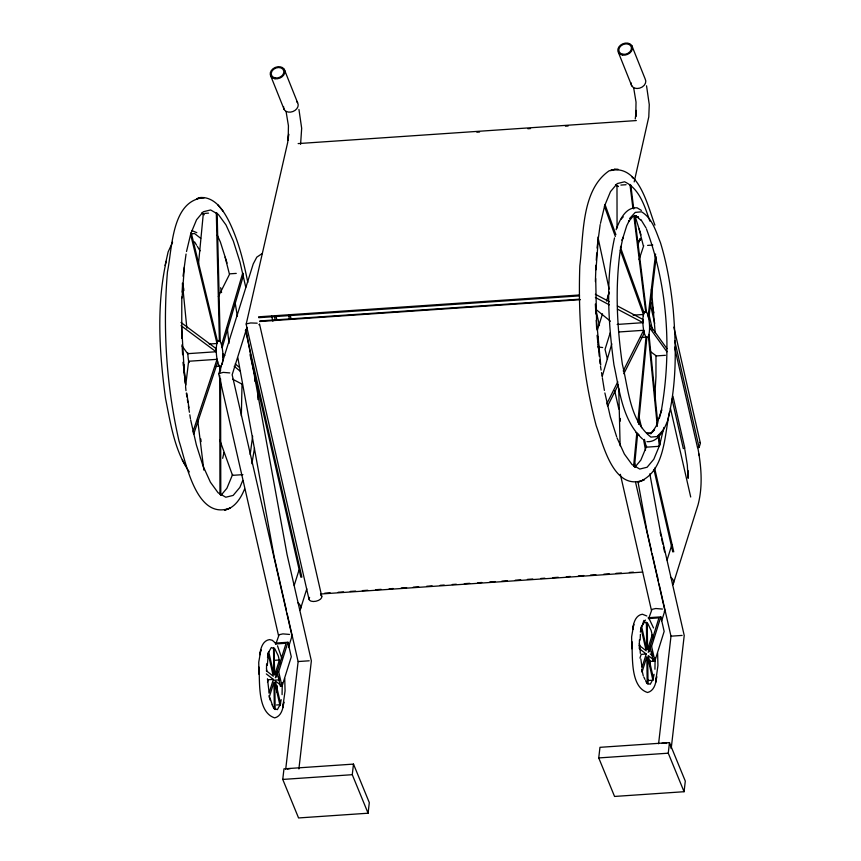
<?xml version="1.0" encoding="UTF-8"?>
<svg xmlns="http://www.w3.org/2000/svg" width="861" height="861" viewBox="0 0 861 861"><rect width="100%" height="100%" fill="white"/><g stroke="black" fill="none" stroke-linecap="round" stroke-linejoin="round"><path stroke-width="1.29" d="M242.027 383.78L241.338 415.938M255.007 381.574L255.007 374.955M595.381 281.558L595.984 265.177M655.985 355.604L655.964 376.763L654.78 396.318M595.704 278.577L596.587 321.175L600.741 365.01M257.923 399.59L258.085 389.269M266.501 669.158L266.587 663.863M277.038 692.341L277.145 685.711M282.074 694.644L282.268 682.708M639.303 647.763L639.443 639.809M649.926 665.639L650.023 660.333M654.941 669.266L655.124 658.654M651.573 651.766L651.755 654.069M267.297 665.424L268.288 654.349M640.164 640.046L640.401 634.331M181.8 297.013L181.736 338.481M182.101 292.127L182.618 283.57M596.275 260.28L596.716 252.951M182.048 297.938L184.372 267.082M595.995 269.762L598.33 238.906M198.471 264.047L203.325 213.485M633.61 466.231L636.806 432.965M637.829 422.32L646.008 337.168L640.832 337.523M634.449 466.888L637.646 433.621M638.539 424.312L646.837 337.824L646.008 337.168M282.752 779.431L283.969 768.841L353.494 764.105L369.304 802.624L368.088 813.214L298.563 817.95L282.752 779.431L352.267 774.696L368.088 813.214M285.723 769.153L298.121 661.625L287.057 613.226M298.896 768.948L311.359 660.871L287.047 554.495L245.955 329.365A6.544 2.626 -10.3 0 1 245.288 330.807M352.267 774.696L353.494 764.105M598.739 757.928L599.966 747.326L669.481 742.602L685.302 781.11L684.075 791.711L614.56 796.447L598.739 757.928L668.265 753.192L684.075 791.711M658.59 743.775L670.988 636.247L659.042 583.93M668.265 753.192L669.481 742.602M671.311 747.574L684.226 635.493L659.913 529.117L649.829 473.819M185.61 386.288L188.613 361.265L217.058 359.328L217.672 362.05L193.682 434.224L193.262 432.405M655.587 254.006L648.161 315.901L648.774 318.624L656.211 256.718M620.846 246.332C614.894 285.4 616.756 325.254 622.363 364.246C628.39 388.698 629.671 420.319 650.894 437.108L657.169 436.527L662.895 430.328M183.059 276.241L186.051 254.038M250.185 454.447L252.65 436.161M597.017 248.065L600.182 224.549M254.49 448.215L251.875 463.735M669.524 412.085C664.391 434.773 665.155 472.474 638.41 482.009L644.211 479.825C613.785 492.126 603.281 444.782 596.221 425.786C582.348 373.76 577.968 319.485 579.819 265.78C583.736 235.44 581.057 190.152 609.147 170.801C638.496 162.632 647.58 205.919 654.93 225.13M635.257 118.936L636.247 110.412L635.762 116.655L636.031 102.125L633.685 87.93M300.586 144.336L301.673 128.278L298.939 109.455M267.491 657.492L268.654 651.583L273.873 674.4L273.518 647.612M275.154 709.572L274.81 682.773L280.019 705.589L281.192 699.692M640.358 632.114L641.531 626.205L646.74 649.022L646.396 622.234M654.069 674.303L652.896 680.212L647.816 680.556L648.107 679.695M620.824 247.774L622.955 237.335L622.126 240.402L626.743 225.679L629.413 220.384L628.487 221.783L633.201 216.1M223.978 452.509L222.676 458.332M165.075 265.543L168.11 251.95L172.577 242.242M607.715 297.798L608.899 292.589M634.191 181.886L648.785 116.902L649.269 104.622L646.536 85.788M166.195 261.303C156.271 306.225 159.425 353.021 165.495 398.277C170.575 423.332 174.417 450.54 189.302 471.925M614.528 237.905C605.401 279.534 608.307 322.886 613.936 364.816C619.565 390.356 622.169 420.416 642.607 439.078M661.044 412.161C672.043 351.611 667.899 286.864 646.46 229.015M186.514 251.53L190.798 233.632L196.556 219.77L203.271 211.763L210.633 209.955L218.328 214.421L226.012 224.969L233.363 241.145L240.047 262.228L245.772 287.305M600.472 223.365L604.756 205.456L610.514 191.594L617.219 183.587L624.58 181.779C639.691 188.763 644.749 206.608 649.915 221.169M663.863 427.465L659.58 445.374L653.811 459.236L647.106 467.243L639.745 469.051L632.049 464.585L624.365 454.038L617.014 437.862M616.153 229.715L616.368 228.811C619.963 219.867 625.452 207.027 637.075 207.813L641.391 210.407M659.278 418.446L661.711 409.793L656.179 426.109L651.96 432.599L654.554 429.736L650.141 433.632L651.067 432.932L647.106 433.567M243.362 275.681L222.181 347.661L221.568 344.938L242.737 272.959L243.157 274.767M272.108 704.815L273.83 708.388L277.371 709.636L280.589 703.792L275.369 680.976L282.397 686.454M602.356 375.934L611.805 343.797M268.223 652.907L271.301 647.547L274.842 648.785L278.286 655.931L280.148 664.079M216.994 343.496L217.564 341.699L191.217 232.696L190.658 234.493L216.994 343.496L209.245 344.023M246.978 327.46L232.158 374.761L291.976 635.805M275.843 643.996L279.115 634.74L282.892 633.89L289.554 634.439M294.204 585.405L298.993 570.111M267.48 682.256L268.266 679.749L273.346 679.404L269.019 693.223M274.347 660.322L279.438 659.978L274.713 675.056L273.938 647.892M269.245 697.195L273.97 682.116L274.315 708.915M275.326 677.779L286.089 643.253L275.498 643.974M278.706 671.752L277.124 671.86L280.449 686.4L282.031 686.292L278.706 671.752L287.951 642.252L275.294 643.113M288.413 647.494L291.922 636.29L291.405 636.742M300.403 609.233L306.796 588.827M282.031 686.292L291.276 656.792L287.951 642.252M597.308 330.42L602.506 313.845M606.499 301.081L609.297 292.159M610.234 332.766L605.035 349.383L607.479 359.36M637.484 245.837L640.423 238.357L639.249 240.736L641.047 238.529L638.55 241.424L640.466 239.67L639.389 240.37M633.104 315.169L643.447 314.469L644.006 312.672L620.437 247.29M644.437 439.39L646.32 447.182L659.3 446.289L659.86 444.491L658.945 435.214M674.583 347.198L697.518 447.569L699.1 447.462L700.316 443.587A3.272 1.7 -12.9 0 0 699.789 442.382M649.108 617.359L651.992 609.362L655.77 608.512L662.421 609.061M667.081 560.027L671.871 544.733M639.96 658.138L641.144 654.371L646.224 654.016L641.886 667.835M648.204 652.401L658.966 617.875L648.376 618.596M651.583 646.374L650.001 646.482L653.327 661.022L654.909 660.914L651.583 646.374L660.828 616.874L648.172 617.735M661.678 620.867L664.8 610.912L664.283 611.364M673.28 583.855L698.045 504.804C703.039 485.905 701.263 465.844 697.647 446.859M653.327 661.022L654.102 658.536M654.909 660.914L664.154 631.414L660.828 616.874M642.22 625.581L643.877 620.404M193.058 431.501L217.058 359.328M639.088 259.591L643.716 245.665M232.642 474.433L226.884 488.295L221.008 495.301M242.737 480.481L239.864 487.401L233.148 495.419L225.786 497.227L218.091 492.761L210.407 482.203L203.056 466.038L196.373 444.954L190.647 419.877M646.6 446.256L640.832 460.118L634.966 467.125M244.556 489.102C240.865 498.185 234.773 507.99 224.463 510.186L230.264 508.001C196.028 521.271 185.739 460.958 179.056 441.176C166.313 385.836 162.675 328.353 167.454 271.785C172.469 247.57 171.479 200.215 204.251 197.632C216.746 199.461 224.108 211.645 229.317 221.998C238.583 241.015 243.62 261.755 247.807 282.386M218.35 296.593L229.758 273.841L236.248 273.4M617.821 381.778L607.016 403.325L607.629 406.048L618.446 384.49M623.224 370.994L643.651 330.29L619.091 331.959M623.848 373.717L644.276 333.013L643.651 330.29M642.715 624.623L645.438 620.06M621.115 219.157L623.256 216.832M629.542 218.586L635.267 212.387L641.531 211.806C652.509 218.36 655.974 231.566 660.462 242.673C667.114 264.338 670.751 286.745 673.173 309.228C676.24 346.036 676.918 383.694 667.845 419.77L667.63 420.674C664.035 429.617 658.557 442.457 646.934 441.671M273.906 680.222L279.201 679.856L278.695 677.144L278.792 679.135M246.257 323.93L250.616 322.95L257.202 323.187M258.881 324.726L259.43 324.403M262.271 253.511L256.793 257.159L253.22 263.961L218.834 373.663L223.128 372.372L229.779 372.921M298.272 661.539L309.217 660.796M671.149 636.161L682.095 635.418M191.196 233.858L194.564 233.546L200.699 238.314M298.143 143.583L636.344 120.562M476.854 132.207L479.545 132.024M527.858 128.741L530.537 128.558M565.429 126.18L568.12 125.997M204.627 213.399L208.523 213.13M620.878 185.072L626.076 184.717M647.612 245.396L652.799 245.051M258.569 316.826L579.324 295M258.763 317.687L579.518 295.861M259.807 320.949L579.227 299.208M259.635 321.519L580.389 299.682M216.789 340.795L220.212 341.268L217.144 213.259L216.305 212.602L219.372 340.612M643.092 311.779L646.514 312.252L634.568 215.562M181.025 322.477L216.036 348.554L216.079 351.751L187.633 353.677L182.155 346.09M617.176 324.446L643.027 322.681L642.984 319.485L617.412 305.956M215.831 366.452L219.706 366.183L220.545 366.84L220.556 370.843M665.392 355.302L656.308 355.927L651.002 351.977M242.899 474.637L232.513 475.347L219.824 440.132M324.748 593.186L330.118 592.82M338.169 592.271L343.539 591.905M350.244 591.442L355.615 591.077M362.33 590.624L367.701 590.259M375.751 589.71L381.122 589.344M389.172 588.795L393.197 588.526M401.248 587.977L406.618 587.611M413.323 587.148L418.694 586.793M426.744 586.244L432.114 585.878M440.165 585.329L444.19 585.049M452.251 584.501L456.276 584.232M464.327 583.683L469.697 583.317M477.747 582.768L481.773 582.499M489.823 581.95L495.193 581.584M501.898 581.121L507.269 580.755M515.319 580.206L520.69 579.84M527.406 579.388L532.765 579.022M540.826 578.474L544.852 578.205M552.902 577.656L558.272 577.29M566.323 576.741L570.348 576.461M578.398 575.923L583.769 575.557M590.474 575.094L595.844 574.728M603.895 574.179L609.265 573.813M615.981 573.361L621.351 572.995M629.402 572.447L633.427 572.178M320.55 594.015L642.64 572.091M650.195 661.42L654.005 661.162M276.499 704.987L280.309 704.728M597.717 346.94L602.657 347.543M646.859 432.825L651.131 433.664M635.224 216.036L638.561 217.263L634.794 215.627L638.249 217.629M191.938 230.608L196.814 232.674M595.338 294.268L609.276 301.651M595.371 297.465L609.319 304.848M617.455 309.153L643.027 322.681M232.696 379.206L241.995 384.124M615.454 184.889L618.338 186.568M201.496 213.065L204.38 214.744M646.805 615.981L642.371 614.227C635.396 615.271 633.362 623.375 632.738 629.348L633.771 624.365L631.619 636.871L631.845 648.763L631.877 641.736C632.846 656.577 630.026 686.927 647.558 692.502C654.478 690.823 656.082 682.633 656.674 676.574L655.576 682.396L657.933 665.51L657.621 653.112M181.068 325.673L216.079 351.751M617.821 185.987L616.982 185.33L617.068 228.068M635.956 432.609L639.206 435.139M639.153 645.352L646.18 650.819L640.971 628.003L644.179 622.169L647.72 623.407L651.164 630.553L653.025 638.701M650.216 653.962L653.23 656.308M639.196 648.548L646.224 654.016M654.274 660.29L648.247 655.598L653.456 678.414L650.249 684.258L646.708 683.01L645.556 680.631M266.275 670.73L273.303 676.208L268.094 653.381M266.318 673.926L273.346 679.404M595.898 309.368L610.427 321.228M224.818 355.475L222.741 353.774L222.784 356.971M235.204 363.945L239.358 367.335M234.203 366.291L240.434 371.382M636.15 215.928L640.552 220.007M275.994 643.533L272.248 640.261L269.493 639.605C262.519 640.649 260.485 648.753 259.871 654.726L260.905 649.743L258.741 662.249L258.967 674.141L259 667.114C259.968 681.955 257.148 712.305 274.691 717.88C281.612 716.201 283.204 708.011 283.796 701.952L282.699 707.774L285.066 690.888L284.743 678.49M223.333 211.494L217.725 204.692M631.683 176.516L632.975 178.098M666.898 348.587L649.689 324.715L649.732 327.912L666.941 351.783M648.86 618.155L653.531 627.97M640.896 219.544L646.03 227.917M194.532 241.833L196.609 245.213M197.298 246.332L200.064 250.842M182.295 460.011L185.75 465.65M277.522 645.825L282.064 659.117M643.845 677.058L644.986 679.437M217.23 235.096L220.384 242.027L227.067 263.111M631.834 45.655L645.169 78.975A7.566 5.812 -21.8 0 1 639.658 88.156A7.566 5.812 -21.8 0 1 631.167 82.925M618.446 52.575L631.78 85.896M284.238 69.311L297.572 102.631M270.849 76.231L284.184 109.551M615.906 234.709L605.025 204.531L604.465 206.328L615.346 236.506M620.329 250.336L643.447 314.469M269.934 697.84L272.227 704.621M635.074 216.186L641.025 234.935M616.637 436.688L610.331 416.778L604.885 392.95M639.066 228.994L643.318 245.708M225.108 257.17L229.36 273.884M286.089 111.586L288.435 125.781L288.166 140.321L288.65 134.068L287.66 142.592L246.16 324.263L309.002 599.234M638.797 416.035L641.617 427.713M641.8 670.482L642.123 671.817L646.848 656.739L647.192 683.537L648.032 684.194L647.687 657.395L652.896 680.212M279.438 659.978L280.051 662.701M673.84 327.115L700.359 443.124M674.68 340.569L699.1 447.462M651.519 302.437L653.908 312.866M672.968 396.286L684.882 448.43L683.3 448.538L671.978 398.998M650.238 303.847L654.704 323.402M648.645 312.952L652.52 329.914M670.418 408.243L690.705 497.012M654.618 468.072L673.754 551.826M653.929 469.449L672.764 551.901M660.107 532.27L661 536.209M661.603 538.825L662.798 544.066M663.4 546.681L664.595 551.923M651.562 551.223L647.085 531.614L637.947 481.536M652.164 553.838L658.439 581.315M614.657 390.743L618.833 409.05M635.569 482.278L664.853 610.417M595.844 309.777L599.439 325.49M620.34 474.303L651.422 610.298M639.357 643.565L639.938 646.094M641.94 670.052L643.264 675.863M290.179 315.115L291.083 319.022M288.607 315.223L289.5 319.13M275.961 316.084L276.855 319.991M274.379 316.191L275.272 320.098M271.667 315.965L272.862 321.207M259.527 324.07L321.788 596.544M245.945 332.421L301.867 577.139M250.034 354.732L300.876 577.214M286.465 610.61L274.207 556.992L237.894 358.004M218.78 374.148L278.544 635.676M266.49 668.943L267.071 671.472M269.062 695.43L270.128 700.079M188.613 361.265L188.925 362.621A13.076 3.25 86.1 0 1 187.827 352.816M652.929 637.323L652.304 634.6L647.58 649.678L647.235 622.88M597.921 237.109L609.125 289.102M220.653 287.714L221.578 292.568M698.971 453.995L699.293 455.717M643.576 439.584L645.502 450.12M634.579 463.078L635.3 467.039M684.85 449.56L687.315 464.983L688.036 478.092M600.483 366.269L601.096 370.079M601.516 372.619L602.13 376.44M602.334 377.71L604.39 390.431M235.064 302.179L237.324 316.159M186.32 393.165L186.945 396.986M187.354 399.526L187.763 402.065M188.376 405.886L189.409 412.247M189.818 414.787L190.432 418.597M186.783 393.176L188.946 407.737M651.659 653.747L651.529 652.53M640.842 658.988L641.919 666.64M269.041 692.018L267.448 678.759M227.304 327.88L228.983 343.41M633.75 208.943L630.801 185.104L629.961 184.448L632.91 208.287M633.89 216.24L645.675 311.596M200.774 438.97L201.108 441.618M197.643 419.781L203.863 470.106M651.411 289.221L655.199 332.647M597.082 335.306L597.599 340.246M597.986 343.959L598.513 348.899M598.772 351.363L599.288 356.314M599.676 360.016L600.074 363.719M185.093 379.615L183.673 364.461L185.653 384.845M182.995 362.244L183.382 365.957M183.77 369.66L184.426 375.837M184.684 378.313L185.201 383.253M185.599 386.955L185.987 390.657M657.772 423.278L648.99 334.445L648.419 336.242L657.33 426.41M658.256 435.688L659.3 446.289M183.619 287.94L183.877 290.598M182.392 283.108L186.859 328.192M649.194 647.138L649.635 651.745M276.316 672.516L276.768 677.123M599.052 351.439L597.631 336.285L598.158 342.872M184.2 371.037L181.693 327.094M687.842 471.86L687.756 470.418L688.23 478.059M639.927 646.923L640.315 653.381M595.36 304.041L595.887 314.05M596.221 320.314L596.684 329.063M182.069 344.734L182.597 354.743M620.286 418.435L620.35 421.104M618.747 388.44L620.124 445.783M655.232 657.879L655.264 659.483M282.354 683.257L282.386 684.861M641.919 669.148L641.951 671.828M220.567 378.862L220.793 495.043L219.953 494.386L219.727 375.536M219.706 366.183L219.716 372.867M221.438 365.871A13.076 3.25 86.1 0 1 216.294 352.009A13.076 3.25 86.1 0 1 220.61 342.377A13.076 3.25 86.1 0 1 222.106 364.386M670.773 577.344A6.544 5.338 17.4 0 1 672.527 585.049M297.895 602.732A6.544 5.338 17.4 0 1 299.65 610.427M661.646 743.43A6.544 3.788 6.6 0 1 666.608 743.484M669.492 744.722A6.544 3.788 6.6 0 1 671.053 748.532M657.729 577.074A6.544 3.401 -12.9 0 1 656.954 576.396M320.658 595.037A6.544 3.401 -12.9 0 1 315.944 601.247A6.544 3.401 -12.9 0 1 309.583 597.373M296.561 101.458A7.566 5.812 -21.8 0 1 292.998 111.499A7.566 5.812 -21.8 0 1 283.57 106.592M287.413 769.293A6.544 3.788 6.6 0 1 290.361 768.572M200.667 197.556L196.803 198.73L200.667 197.556L204.251 197.632L200.667 197.556M614.625 169.38L610.75 170.553L614.625 169.38L618.209 169.456L614.625 169.38M643.232 315.804A13.076 3.25 86.1 0 0 646.374 337.243A13.076 3.25 86.1 0 0 649.033 320.324A13.076 3.25 86.1 0 0 643.232 315.804M622.89 54.286A6.544 5.026 -21.8 0 0 631.414 47.333A6.544 5.026 -21.8 0 0 621.125 45.708A6.544 5.026 -21.8 0 0 622.89 54.286M275.305 77.942A6.544 5.026 -21.8 0 0 283.818 71A6.544 5.026 -21.8 0 0 273.529 69.364A6.544 5.026 -21.8 0 0 275.305 77.942M274.95 78.749A7.566 5.812 -21.8 0 0 284.797 70.72A7.566 5.812 -21.8 0 0 272.894 68.837A7.566 5.812 -21.8 0 0 274.95 78.749M622.546 55.093A7.566 5.812 -21.8 0 0 632.394 47.064A7.566 5.812 -21.8 0 0 620.49 45.181A7.566 5.812 -21.8 0 0 622.546 55.093"/></g></svg>
